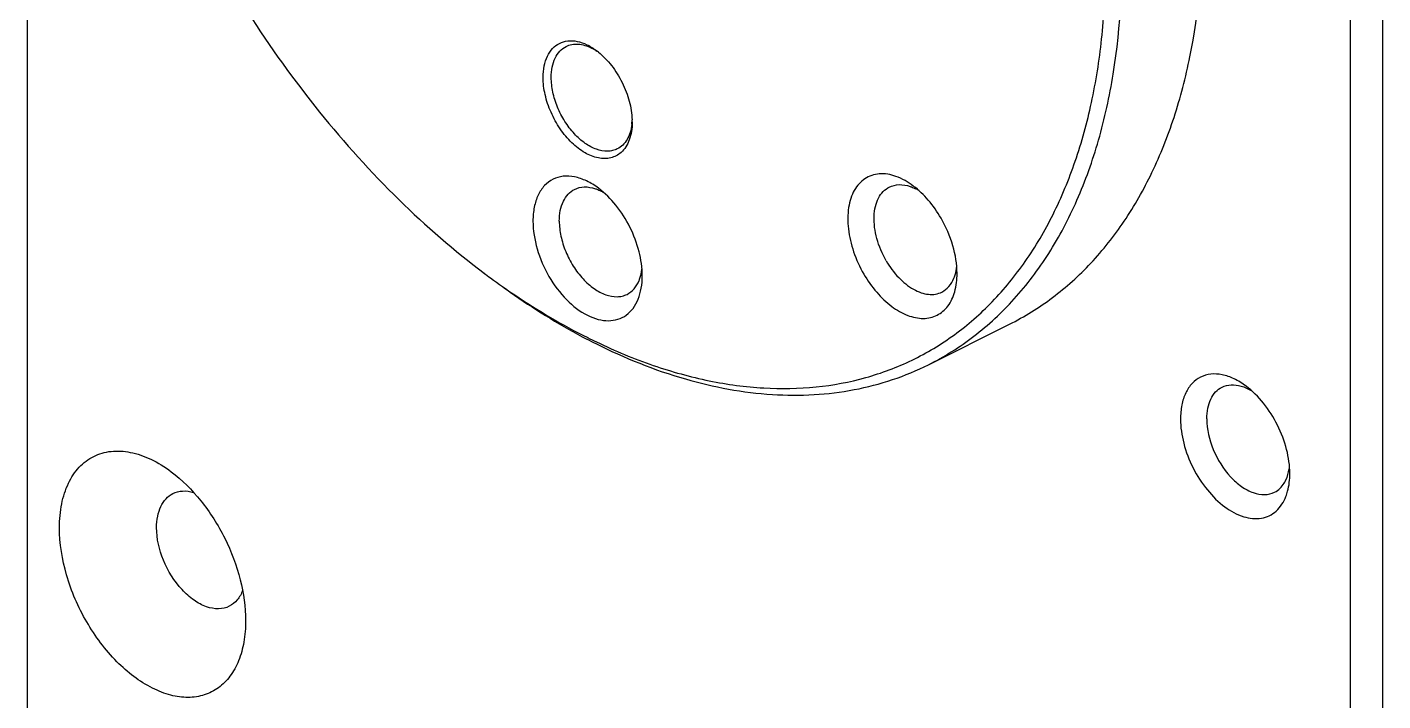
# Model space of a CAD drawing. Header units: millimetres. Extents: x 0 to 297, y 0 to 210.
# Drawn here: x 242.55 to 254.39, y 160.45 to 166.33 of the extents above; entities that cross this region are included whole.
import ezdxf

# ---------------------------------------------------------------- set-up
doc = ezdxf.new("R2010")
doc.units = ezdxf.units.MM
doc.header["$LTSCALE"] = 16.335
doc.layers.add('02___PRT_ALL_AXES', color=7, linetype='CONTINUOUS')
doc.layers.add('7_ALL_FEATURES', color=7, linetype='CONTINUOUS')

msp = doc.modelspace()

# ---------------------------------------------------------------- linework, layer by layer
at = {"layer": '02___PRT_ALL_AXES', "color": 7, "linetype": 'Continuous'}
for centre, radius, start, end in [((247.367, 164.512), 0.433, 59.117, 63.4129), ((250.116, 164.531), 0.435, 58.7183, 63.4064)]:
    msp.add_arc(centre, radius, start, end, dxfattribs=at)
for points, knots in [([(247.541, 164.923), (247.508, 164.948), (247.442, 164.989), (247.336, 165.027), (247.234, 165.034), (247.141, 165.007), (247.064, 164.949), (247.008, 164.863), (246.975, 164.756), (246.968, 164.678), (246.968, 164.637)], [0, 0, 0, 0, 0.14487, 0.274792, 0.391422, 0.499999, 0.608577, 0.7252, 0.855138, 1, 1, 1, 1]), ([(250.291, 164.943), (250.245, 164.978), (250.151, 165.033), (250.02, 165.057), (249.927, 165.039), (249.866, 165.009), (249.814, 164.964), (249.772, 164.905), (249.742, 164.834), (249.716, 164.721), (249.717, 164.561), (249.764, 164.364), (249.822, 164.236), (249.858, 164.174)], [0, 0, 0, 0, 0.12767, 0.236493, 0.286214, 0.334833, 0.384381, 0.436695, 0.493087, 0.554243, 0.690539, 0.841884, 1, 1, 1, 1]), ([(247.198, 164.637), (247.198, 164.668), (247.203, 164.727), (247.229, 164.809), (247.271, 164.874), (247.311, 164.904), (247.331, 164.914)], [0, 0, 0, 0, 0.289694, 0.549612, 0.782838, 1, 1, 1, 1]), ([(247.331, 164.914), (247.358, 164.927), (247.42, 164.942), (247.482, 164.93), (247.513, 164.919)], [0, 0, 0, 0, 0.473916, 1, 1, 1, 1]), ([(247.513, 164.919), (247.517, 164.918), (247.533, 164.912), (247.549, 164.905), (247.561, 164.9)], [0, 0, 0, 0, 0.243912, 1, 1, 1, 1]), ([(247.923, 164.16), (247.923, 164.23), (247.902, 164.377), (247.822, 164.587), (247.702, 164.776), (247.598, 164.881), (247.541, 164.923)], [0, 0, 0, 0, 0.240948, 0.5, 0.759071, 1, 1, 1, 1]), ([(250.054, 164.29), (250.019, 164.351), (249.965, 164.477), (249.942, 164.643), (249.957, 164.763), (249.983, 164.837), (250.024, 164.897), (250.062, 164.924), (250.081, 164.934)], [0, 0, 0, 0, 0.299327, 0.575026, 0.697137, 0.807144, 0.906683, 1, 1, 1, 1]), ([(250.081, 164.934), (250.108, 164.947), (250.17, 164.962), (250.232, 164.95), (250.263, 164.939)], [0, 0, 0, 0, 0.473919, 1, 1, 1, 1]), ([(250.263, 164.939), (250.267, 164.938), (250.283, 164.932), (250.299, 164.925), (250.311, 164.92)], [0, 0, 0, 0, 0.243907, 1, 1, 1, 1]), ([(250.533, 164.663), (250.501, 164.718), (250.429, 164.821), (250.339, 164.907), (250.291, 164.943)], [0, 0, 0, 0, 0.517756, 1, 1, 1, 1]), ([(246.968, 164.637), (246.968, 164.555), (246.997, 164.386), (247.098, 164.15), (247.248, 163.949), (247.404, 163.827), (247.535, 163.776), (247.626, 163.763), (247.711, 163.775), (247.787, 163.813), (247.847, 163.874), (247.891, 163.956), (247.918, 164.053), (247.923, 164.123), (247.923, 164.16)], [0, 0, 0, 0, 0.141447, 0.293311, 0.441483, 0.573111, 0.630704, 0.682908, 0.731195, 0.778055, 0.826416, 0.878736, 0.936492, 1, 1, 1, 1]), ([(247.198, 164.637), (247.198, 164.593), (247.209, 164.502), (247.251, 164.369), (247.316, 164.243), (247.4, 164.132), (247.496, 164.046), (247.597, 163.99), (247.685, 163.973), (247.748, 163.98), (247.777, 163.991), (247.79, 163.997)], [0, 0, 0, 0, 0.132627, 0.274876, 0.420193, 0.561447, 0.692245, 0.808271, 0.908988, 0.955207, 1, 1, 1, 1]), ([(250.673, 164.18), (250.673, 164.261), (250.645, 164.43), (250.577, 164.587), (250.533, 164.663)], [0, 0, 0, 0, 0.482195, 1, 1, 1, 1]), ([(250.054, 164.29), (250.085, 164.237), (250.154, 164.143), (250.264, 164.053), (250.356, 164.01), (250.422, 163.995), (250.484, 163.996), (250.523, 164.009), (250.54, 164.017)], [0, 0, 0, 0, 0.301792, 0.573315, 0.693663, 0.803311, 0.904176, 1, 1, 1, 1]), ([(247.895, 164.118), (247.897, 164.122), (247.903, 164.138), (247.908, 164.154), (247.911, 164.166)], [0, 0, 0, 0, 0.243789, 1, 1, 1, 1]), ([(247.911, 164.166), (247.912, 164.17), (247.916, 164.188), (247.919, 164.206), (247.92, 164.22)], [0, 0, 0, 0, 0.243853, 1, 1, 1, 1]), ([(249.858, 164.174), (249.891, 164.118), (249.963, 164.015), (250.093, 163.89), (250.232, 163.809), (250.353, 163.782), (250.441, 163.792), (250.5, 163.813), (250.552, 163.848), (250.612, 163.912), (250.662, 164.026), (250.673, 164.126), (250.673, 164.18)], [0, 0, 0, 0, 0.15904, 0.307016, 0.438248, 0.551498, 0.603177, 0.653156, 0.703166, 0.754932, 0.868462, 1, 1, 1, 1]), ([(250.645, 164.139), (250.647, 164.142), (250.653, 164.158), (250.658, 164.174), (250.661, 164.186)], [0, 0, 0, 0, 0.243874, 1, 1, 1, 1]), ([(250.661, 164.186), (250.662, 164.19), (250.666, 164.208), (250.668, 164.225), (250.67, 164.239)], [0, 0, 0, 0, 0.244018, 1, 1, 1, 1]), ([(247.79, 163.997), (247.813, 164.009), (247.857, 164.044), (247.885, 164.092), (247.895, 164.118)], [0, 0, 0, 0, 0.478531, 1, 1, 1, 1]), ([(250.54, 164.017), (250.563, 164.029), (250.607, 164.064), (250.635, 164.112), (250.645, 164.139)], [0, 0, 0, 0, 0.478478, 1, 1, 1, 1]), ([(253.198, 163.195), (253.165, 163.22), (253.099, 163.261), (252.993, 163.299), (252.891, 163.306), (252.798, 163.279), (252.721, 163.221), (252.665, 163.135), (252.632, 163.028), (252.625, 162.95), (252.625, 162.909)], [0, 0, 0, 0, 0.144868, 0.27479, 0.391423, 0.500002, 0.608586, 0.725188, 0.855179, 1, 1, 1, 1]), ([(252.855, 162.909), (252.855, 162.94), (252.86, 162.999), (252.885, 163.081), (252.928, 163.146), (252.967, 163.176), (252.988, 163.186)], [0, 0, 0, 0, 0.289438, 0.549661, 0.782876, 1, 1, 1, 1]), ([(252.988, 163.186), (253.012, 163.198), (253.069, 163.212), (253.126, 163.204), (253.155, 163.196)], [0, 0, 0, 0, 0.47723, 1, 1, 1, 1]), ([(253.155, 163.196), (253.162, 163.194), (253.195, 163.183), (253.227, 163.168), (253.249, 163.154)], [0, 0, 0, 0, 0.238081, 1, 1, 1, 1]), ([(253.58, 162.432), (253.58, 162.502), (253.559, 162.649), (253.479, 162.858), (253.359, 163.048), (253.255, 163.153), (253.198, 163.195)], [0, 0, 0, 0, 0.240953, 0.499994, 0.759072, 1, 1, 1, 1]), ([(252.625, 162.909), (252.625, 162.838), (252.647, 162.689), (252.728, 162.478), (252.85, 162.288), (253, 162.139), (253.163, 162.048), (253.306, 162.031), (253.402, 162.061), (253.486, 162.117), (253.528, 162.185), (253.546, 162.233)], [0, 0, 0, 0, 0.140263, 0.291056, 0.441668, 0.581364, 0.702582, 0.804706, 0.851818, 0.898798, 1, 1, 1, 1]), ([(252.855, 162.909), (252.855, 162.818), (252.899, 162.634), (253.021, 162.436), (253.152, 162.318), (253.254, 162.262), (253.356, 162.241), (253.42, 162.256), (253.447, 162.269)], [0, 0, 0, 0, 0.27445, 0.560719, 0.691906, 0.808275, 0.909286, 1, 1, 1, 1]), ([(253.531, 162.349), (253.537, 162.358), (253.557, 162.396), (253.569, 162.439), (253.574, 162.472)], [0, 0, 0, 0, 0.234128, 1, 1, 1, 1]), ([(253.546, 162.233), (253.552, 162.247), (253.573, 162.312), (253.58, 162.38), (253.58, 162.432)], [0, 0, 0, 0, 0.233458, 1, 1, 1, 1]), ([(253.447, 162.269), (253.464, 162.278), (253.496, 162.301), (253.521, 162.332), (253.531, 162.349)], [0, 0, 0, 0, 0.487573, 1, 1, 1, 1])]:
    msp.add_open_spline(points, degree=3, knots=knots, dxfattribs=at)
at = {"layer": '7_ALL_FEATURES', "color": 7, "linetype": 'Continuous'}
for p, q in [((242.549, 177.723), (242.549, 154.054)), ((254.393, 148.202), (254.393, 171.801)), ((254.11, 148.273), (254.11, 171.729)), ((250.423, 163.383), (251.13, 163.736))]:
    msp.add_line(p, q, dxfattribs=at)
for centre, radius, start, end in [((247.163, 165.645), 0.6, 51.1644, 53.1176), ((247.371, 165.535), 0.463, 353.5315, 355.9311), ((247.241, 165.503), 0.594, 0.008, 1.7847), ((250.582, 169.572), 6.736, 233.1291, 233.7369), ((249.886, 168.306), 5.298, 242.5082, 243.4329), ((249.721, 168.17), 5.088, 243.433, 244.4095)]:
    msp.add_arc(centre, radius, start, end, dxfattribs=at)
for points, knots in [([(242.92, 171.424), (242.92, 171.098), (242.968, 170.426), (243.167, 169.415), (243.488, 168.396), (243.923, 167.4), (244.459, 166.454), (245.081, 165.586), (245.771, 164.821), (246.279, 164.379), (246.541, 164.183)], [0, 0, 0, 0, 0.117251, 0.24099, 0.369312, 0.500002, 0.630691, 0.759013, 0.882752, 1, 1, 1, 1]), ([(247.524, 163.581), (247.685, 163.503), (248.007, 163.37), (248.497, 163.233), (248.976, 163.168), (249.438, 163.176), (249.876, 163.257), (250.285, 163.411), (250.659, 163.636), (250.993, 163.928), (251.283, 164.284), (251.526, 164.698), (251.718, 165.165), (251.859, 165.679), (251.947, 166.235), (251.992, 167.039), (251.941, 167.658), (251.877, 168.074)], [0, 0, 0, 0, 0.066164, 0.128726, 0.187978, 0.244446, 0.298864, 0.352163, 0.405384, 0.459576, 0.51569, 0.574497, 0.636547, 0.702167, 0.771474, 0.844403, 1, 1, 1, 1]), ([(251.13, 163.736), (251.262, 163.802), (251.517, 163.96), (251.855, 164.265), (252.147, 164.635), (252.39, 165.064), (252.582, 165.548), (252.77, 166.276), (252.82, 166.857), (252.82, 167.252)], [0, 0, 0, 0, 0.107708, 0.217563, 0.331491, 0.451035, 0.577281, 0.710848, 1, 1, 1, 1]), ([(250.423, 163.383), (250.563, 163.453), (250.832, 163.622), (251.187, 163.952), (251.49, 164.355), (251.736, 164.823), (251.924, 165.351), (252.097, 166.145), (252.124, 166.775), (252.106, 167.203)], [0, 0, 0, 0, 0.106365, 0.215106, 0.328327, 0.447668, 0.57422, 0.708541, 1, 1, 1, 1]), ([(247.057, 165.892), (247.057, 165.925), (247.062, 165.989), (247.089, 166.076), (247.135, 166.146), (247.198, 166.193), (247.273, 166.215), (247.357, 166.21), (247.443, 166.179), (247.497, 166.145), (247.523, 166.125)], [0, 0, 0, 0, 0.144862, 0.274799, 0.391423, 0.500001, 0.608578, 0.725208, 0.85513, 1, 1, 1, 1]), ([(247.257, 166.162), (247.273, 166.17), (247.308, 166.182), (247.364, 166.184), (247.423, 166.173), (247.462, 166.158), (247.481, 166.148)], [0, 0, 0, 0, 0.22711, 0.464681, 0.720778, 1, 1, 1, 1]), ([(247.128, 165.892), (247.128, 165.922), (247.132, 165.98), (247.157, 166.059), (247.199, 166.123), (247.237, 166.152), (247.257, 166.162)], [0, 0, 0, 0, 0.289694, 0.549612, 0.782838, 1, 1, 1, 1]), ([(247.481, 166.148), (247.485, 166.146), (247.501, 166.138), (247.516, 166.129), (247.527, 166.121)], [0, 0, 0, 0, 0.244287, 1, 1, 1, 1]), ([(247.54, 166.113), (247.582, 166.078), (247.661, 165.996), (247.752, 165.849), (247.814, 165.689), (247.833, 165.576), (247.834, 165.521)], [0, 0, 0, 0, 0.242095, 0.500179, 0.758136, 1, 1, 1, 1]), ([(247.738, 165.237), (247.725, 165.225), (247.697, 165.205), (247.648, 165.187), (247.594, 165.181), (247.516, 165.189), (247.414, 165.231), (247.301, 165.32), (247.201, 165.441), (247.122, 165.584), (247.07, 165.736), (247.057, 165.841), (247.057, 165.892)], [0, 0, 0, 0, 0.045777, 0.091401, 0.13855, 0.18862, 0.30038, 0.429065, 0.570857, 0.718729, 0.864378, 1, 1, 1, 1]), ([(247.705, 165.268), (247.692, 165.261), (247.664, 165.251), (247.602, 165.244), (247.517, 165.26), (247.418, 165.315), (247.324, 165.399), (247.243, 165.507), (247.179, 165.63), (247.138, 165.76), (247.128, 165.849), (247.128, 165.892)], [0, 0, 0, 0, 0.044793, 0.091012, 0.191729, 0.307755, 0.438553, 0.579807, 0.725124, 0.867373, 1, 1, 1, 1]), ([(247.832, 165.483), (247.829, 165.459), (247.82, 165.412), (247.793, 165.35), (247.755, 165.3), (247.722, 165.276), (247.705, 165.268)], [0, 0, 0, 0, 0.283335, 0.540591, 0.776464, 1, 1, 1, 1]), ([(247.835, 165.503), (247.835, 165.475), (247.831, 165.422), (247.813, 165.348), (247.782, 165.285), (247.754, 165.251), (247.738, 165.237)], [0, 0, 0, 0, 0.283472, 0.543549, 0.780802, 1, 1, 1, 1]), ([(246.597, 164.141), (246.666, 164.089), (246.936, 163.895), (247.221, 163.72), (247.44, 163.606)], [0, 0, 0, 0, 0.257838, 1, 1, 1, 1]), ([(246.598, 164.141), (246.667, 164.09), (246.939, 163.899), (247.225, 163.729), (247.446, 163.619)], [0, 0, 0, 0, 0.258135, 1, 1, 1, 1]), ([(247.516, 163.568), (247.767, 163.442), (248.269, 163.239), (248.923, 163.116), (249.42, 163.114), (249.773, 163.157), (250.11, 163.244), (250.322, 163.332), (250.423, 163.383)], [0, 0, 0, 0, 0.278951, 0.534781, 0.655556, 0.772579, 0.886969, 1, 1, 1, 1]), ([(242.832, 161.96), (242.832, 162.03), (242.843, 162.163), (242.9, 162.345), (242.995, 162.491), (243.126, 162.591), (243.285, 162.636), (243.459, 162.624), (243.638, 162.561), (243.752, 162.49), (243.808, 162.448)], [0, 0, 0, 0, 0.144862, 0.274799, 0.391423, 0.500001, 0.608578, 0.725208, 0.85513, 1, 1, 1, 1]), ([(243.808, 162.448), (243.904, 162.376), (244.082, 162.196), (244.287, 161.874), (244.422, 161.517), (244.458, 161.267), (244.458, 161.147)], [0, 0, 0, 0, 0.240929, 0.5, 0.759053, 1, 1, 1, 1]), ([(243.823, 162.257), (243.849, 162.27), (243.91, 162.286), (243.972, 162.277), (244.003, 162.268)], [0, 0, 0, 0, 0.477015, 1, 1, 1, 1]), ([(243.68, 161.96), (243.68, 161.993), (243.686, 162.057), (243.713, 162.144), (243.758, 162.214), (243.801, 162.246), (243.823, 162.257)], [0, 0, 0, 0, 0.289643, 0.549626, 0.782831, 1, 1, 1, 1]), ([(244.458, 161.147), (244.458, 161.084), (244.449, 160.965), (244.404, 160.799), (244.329, 160.661), (244.226, 160.556), (244.098, 160.492), (243.952, 160.47), (243.797, 160.492), (243.575, 160.58), (243.309, 160.788), (243.053, 161.131), (242.88, 161.532), (242.832, 161.821), (242.832, 161.96)], [0, 0, 0, 0, 0.063508, 0.121264, 0.173584, 0.221945, 0.268805, 0.317092, 0.369296, 0.426889, 0.558517, 0.706689, 0.858553, 1, 1, 1, 1]), ([(244.315, 161.273), (244.287, 161.259), (244.218, 161.244), (244.109, 161.265), (244, 161.325), (243.858, 161.453), (243.727, 161.665), (243.68, 161.863), (243.68, 161.96)], [0, 0, 0, 0, 0.090716, 0.19173, 0.308098, 0.439281, 0.725579, 1, 1, 1, 1]), ([(244.432, 161.412), (244.421, 161.382), (244.391, 161.327), (244.341, 161.287), (244.315, 161.273)], [0, 0, 0, 0, 0.523147, 1, 1, 1, 1])]:
    msp.add_open_spline(points, degree=3, knots=knots, dxfattribs=at)

doc.saveas('drawing.dxf')
